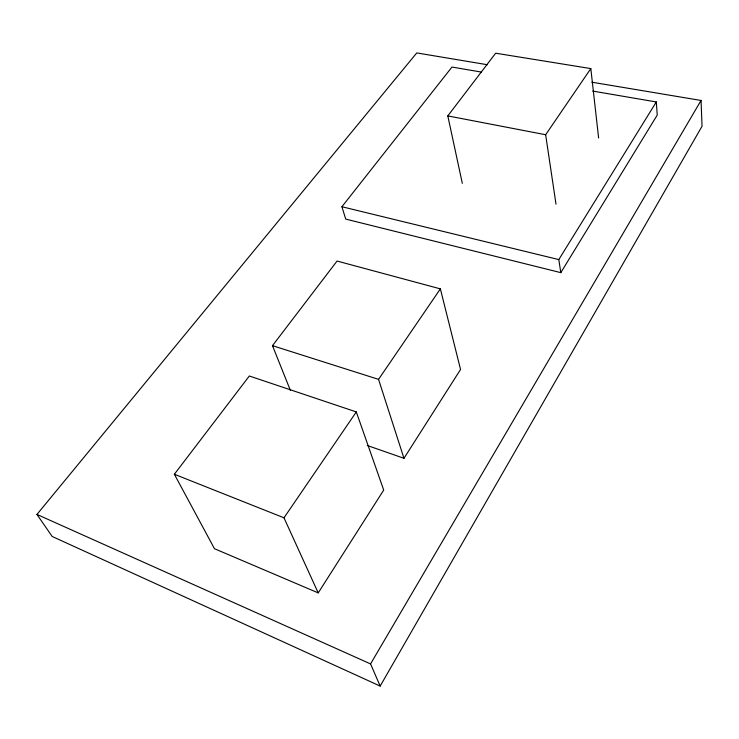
<?xml version="1.0" encoding="UTF-8"?>
<svg xmlns="http://www.w3.org/2000/svg" width="739" height="739" viewBox="0 0 739 739"><rect width="100%" height="100%" fill="white"/><g stroke="black" fill="none" stroke-linecap="round" stroke-linejoin="round"><path stroke-width="1.11" d="M487.269 64.709L416.768 52.922L36.95 514.436L52.173 536.468L380.169 686.078L702.05 126.23L701.043 100.458L591.884 82.205M380.169 686.078L370.562 663.918L701.043 100.458M481.486 72.089L451.972 67.046L341.917 206.735L345.723 219.095L560.809 272.645L657.23 115.081L656.315 101.954L592.743 91.091M560.809 272.645L558.804 259.601L656.315 101.954M318.213 592.9L383.707 490.086L356.309 411.928L249.329 376.003L174.358 474.253L214.467 548.707L318.213 592.9L283.988 517.808L174.358 474.253M367.246 445.469L403.965 458.3L460.554 369.472L440.37 288.866L337.058 261.043L272.479 345.667L290.344 390.284M283.988 517.808L356.309 411.928M403.965 458.3L378.553 379.375L440.37 288.866M556.005 204.176L545.641 134.738L590.821 68.588L495.657 53.199L447.806 115.903L462.318 183.355M447.806 115.903L545.641 134.738M341.917 206.735L558.804 259.601M272.479 345.667L378.553 379.375M36.95 514.436L370.562 663.918M590.821 68.588L598.618 138.008"/></g></svg>
